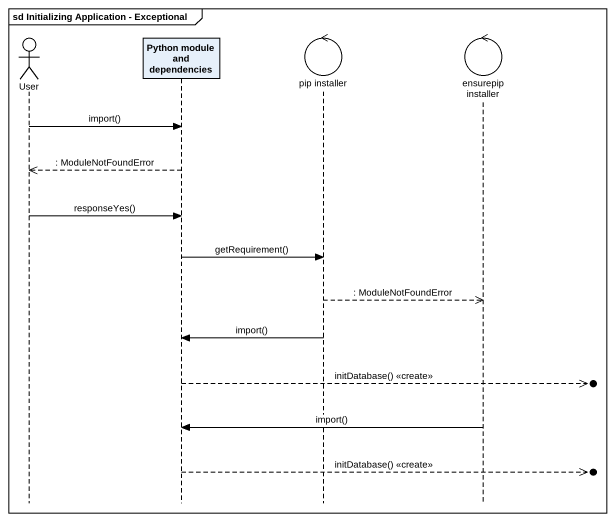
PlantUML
@startuml
mainframe sd Initializing Application - Exceptional
hide footbox
actor User
participant "Python module and dependencies" as Python_module_and
control "pip installer" as pip_installer
control "ensurepip installer" as ensurepip_installer

User -> Python_module_and : import()
Python_module_and -->> User : : ModuleNotFoundError
User -> Python_module_and : responseYes()
Python_module_and -> pip_installer : getRequirement()
pip_installer -->> ensurepip_installer : : ModuleNotFoundError
pip_installer -> Python_module_and : import()
Python_module_and -->>o] : initDatabase() <<create>>
ensurepip_installer -> Python_module_and : import()
Python_module_and -->>o] : initDatabase() <<create>>
@enduml
